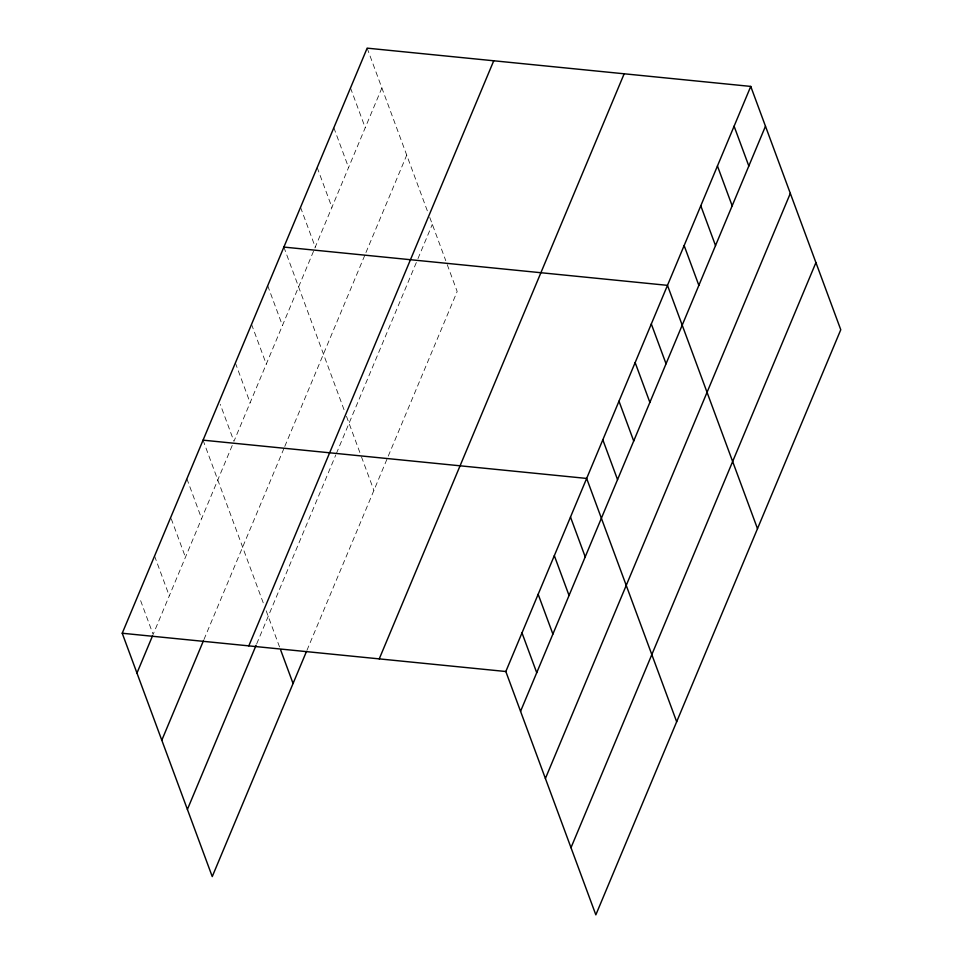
<?xml version="1.0" encoding="UTF-8"?>
<svg xmlns="http://www.w3.org/2000/svg" width="963" height="963" viewBox="0 0 963 963"><rect width="100%" height="100%" fill="white"/><g stroke="black" fill="none" stroke-linecap="round" stroke-linejoin="round"><path stroke-width="0.72" stroke-dasharray="4.82 3.61" d="M232.215 445.496L153.129 634.448L139.418 597.385M381.878 87.958L233.949 441.355L220.238 404.291M203.951 639.54L284.193 447.843M284.771 446.459L365.374 253.907M365.952 252.535L406.723 155.127M256.676 643.922L335.774 454.981M336.352 453.597L417.388 259.998M417.966 258.626L432.327 224.319M306.92 650.41L387.68 457.497M388.245 456.125L457.172 291.488L446.302 262.105M367.156 48.15L427.716 211.872M429.763 217.397L445.785 260.708M350.496 87.934L365.23 127.742M333.848 127.718L348.57 167.538M317.188 167.514L331.91 207.322M300.54 207.298L315.262 247.106M283.88 247.082L344.441 410.804M346.487 416.341L360.439 454.042M361.474 456.835L373.897 490.42M267.714 285.698L282.436 325.506M251.548 324.314L266.282 364.122M235.381 362.931L250.115 402.739M203.061 440.163L263.621 603.885M266.173 610.807L279.607 647.124M186.894 478.78L201.616 518.6M171.233 518.768L185.45 557.216M154.562 556.012L169.283 595.832"/><path stroke-width="1.44" d="M306.342 651.782L212.245 876.583L122.229 633.245L367.156 48.15L750.755 86.417L840.771 329.743L595.844 914.85L505.828 671.512L750.755 86.417M136.963 673.065L152.551 635.821M161.808 740.222L203.374 640.925M248.815 645.872L493.742 60.777M187.4 809.426L256.098 645.306M379.241 658.885L624.168 73.79M520.562 711.32L765.477 126.225M545.407 778.489L790.322 193.382M570.999 847.681L815.926 262.586M283.88 247.082L667.479 285.349L757.496 528.687M203.061 440.163L586.66 478.43L676.676 721.769M122.229 633.245L505.828 671.512M734.095 126.201L748.829 166.009M717.447 165.985L732.169 205.793M700.787 205.769L715.521 245.577M684.139 245.565L698.861 285.373M651.313 323.965L666.047 363.773M635.147 362.582L649.881 402.39M618.992 401.198L633.714 441.006M602.826 439.814L617.548 479.622M570.493 517.047L585.215 556.855M554.327 555.663L569.049 595.471M538.161 594.279L552.894 634.087M521.994 632.896L536.728 672.704M280.642 649.929L293.065 683.501"/></g></svg>
